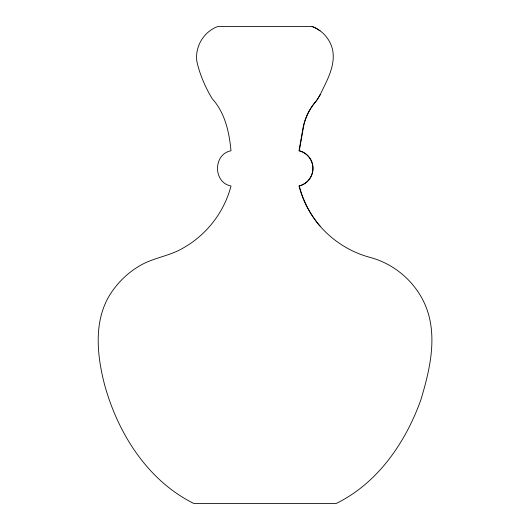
<?xml version="1.0" encoding="UTF-8"?>
<svg xmlns="http://www.w3.org/2000/svg" width="530" height="530" viewBox="0 0 530 530"><rect width="100%" height="100%" fill="white"/><g stroke="black" fill="none" stroke-linecap="round" stroke-linejoin="round"><path stroke-width="0.79" d="M320.087 94.837C326.719 80.984 335.689 65.925 332.641 49.986C330.322 39.366 322.373 30.309 312.203 26.5L217.91 26.5C203.652 31.495 194.404 47.216 197.001 62.103C199.995 75.008 205.395 87.331 212.185 98.686C225.078 112.897 229.238 132.162 231 150.772C213.02 154.21 213.02 182.552 231 185.99C224.395 211.589 207.223 234.141 184.321 247.344C171.389 255.433 155.899 257.288 142.471 264.231C131.407 270.181 121.708 278.522 114.175 288.585C92.69 316.357 96.447 353.835 104.841 385.688C118.329 433.957 147.877 480.717 193.854 503.5L336.146 503.5C377.724 483.181 405.543 442.57 420.82 399.958C429.969 369.629 438.138 335.331 425.173 304.863C415.195 281.741 394.36 263.827 370.019 257.394C350.164 252.075 332.091 240.554 318.901 224.786A99.587 99.567 90 0 1 299 185.99A18.126 18.119 0 0 0 299.006 150.765L303.359 126.186A56.034 56.028 -90 0 1 307.327 114.52L308.42 112.307A56.107 56.101 -90 0 1 315.297 102.085A32.555 32.549 90 0 0 318.093 98.242L320.087 94.837L318.093 98.242A32.542 32.337 90 0 1 315.37 102.085A56.14 55.782 -90 0 0 308.592 112.307L307.513 114.52A56.365 56.001 -90 0 0 303.604 126.186L299.311 150.772A18.106 17.994 90 0 1 299.304 185.951M312.09 26.5L315.814 28.136L320.047 30.8M320.047 226.045L318.914 224.786A99.892 99.256 -90 0 1 299.317 185.984"/></g></svg>
